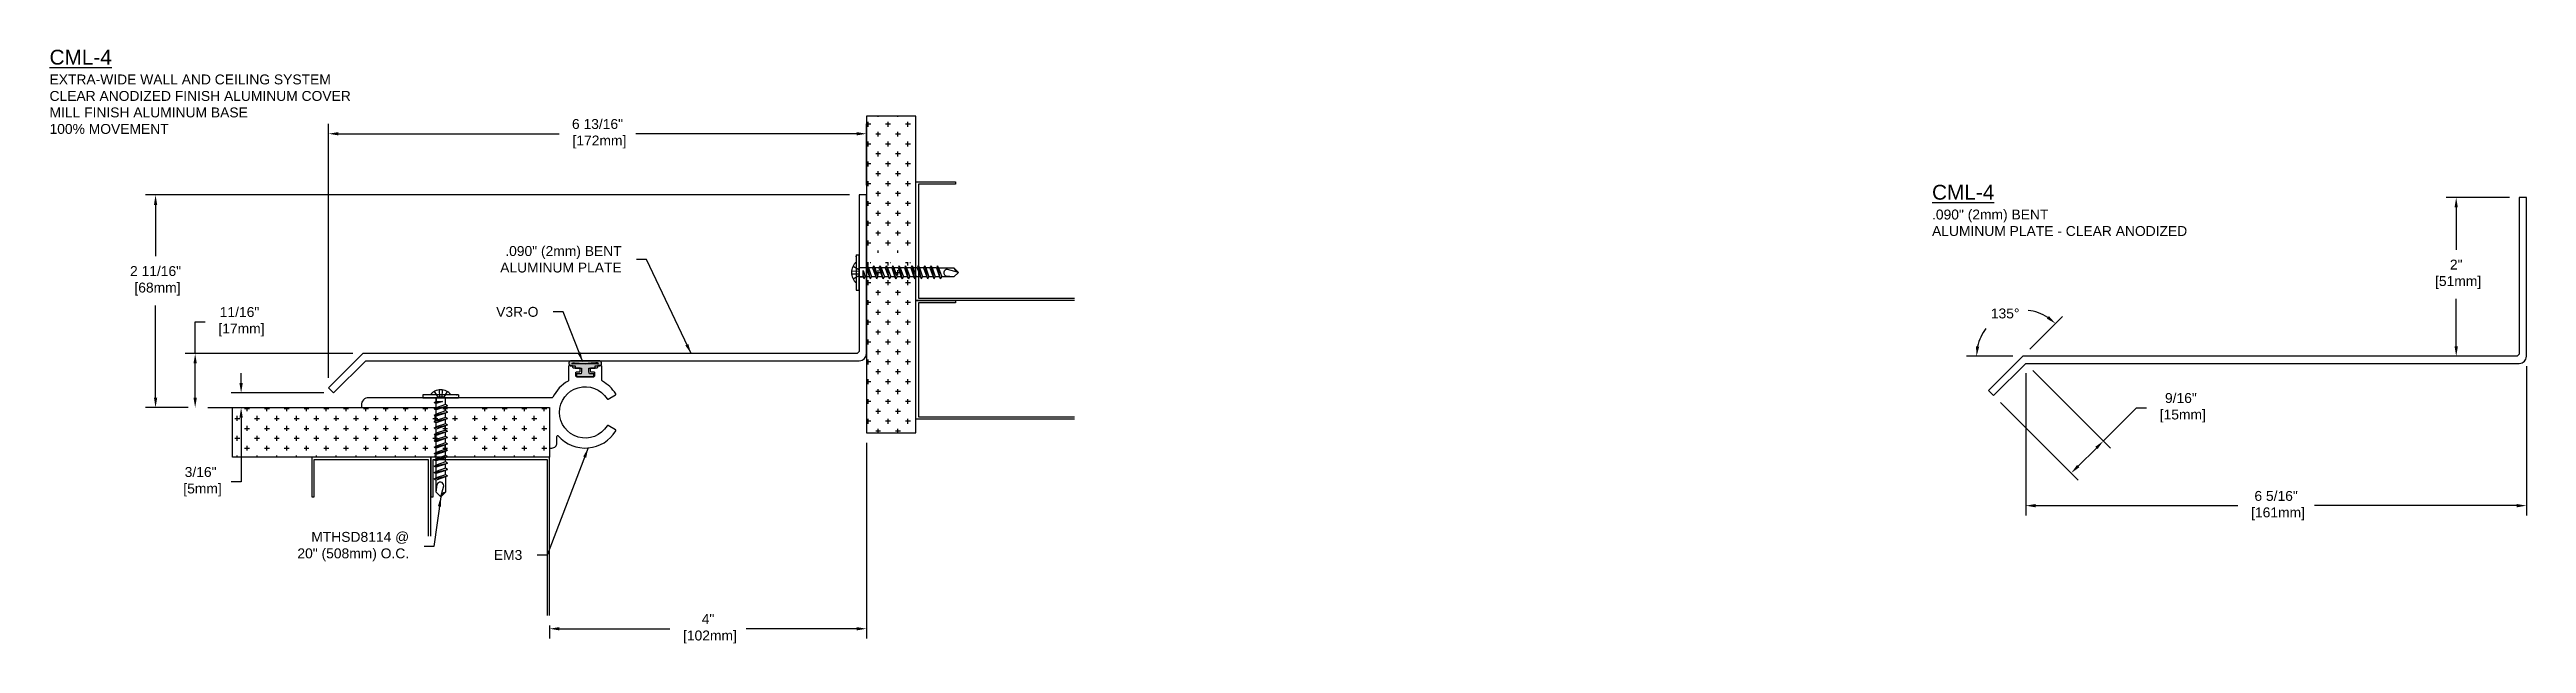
# Model space of a CAD drawing. Header units: inches. Extents: x 2.2 to 33.5, y 14.9 to 22.4.
import ezdxf

# ---------------------------------------------------------------- set-up
doc = ezdxf.new("R2010")
doc.units = ezdxf.units.IN
doc.header["$MEASUREMENT"] = 0
doc.linetypes.add('HIDDEN2', pattern=[0.1875, 0.125, -0.0625])
for name, color, linetype in [('Anchors', 4, 'Continuous'), ('Conditions', 1, 'Continuous'), ('Dimensions', 3, 'Continuous'), ('Fillers', 2, 'Continuous'), ('Metals', 7, 'Continuous'), ('TEXT', 2, 'Continuous')]:
    doc.layers.add(name, color=color, linetype=linetype)
doc.styles.add('ARIAL', font='arial.ttf')
doc.dimstyles.new('Arial', dxfattribs={"dimtxt": 0.125, "dimasz": 0.125, "dimexe": 0.125, "dimexo": 0.125, "dimgap": 0.125, "dimtad": 0, "dimtih": 1, "dimtoh": 1, "dimdec": 4, "dimzin": 3, "dimdsep": 46, "dimlunit": 4, "dimtxsty": 'ARIAL', "dimcen": 0.125, "dimadec": 0, "dimazin": 0, "dimtfac": 1, "dimtdec": 4, "dimtofl": 0, "dimtmove": 0, "dimatfit": 3, "dimfxl": 0, "dimfrac": 2, "dimtolj": 1, "dimtzin": 0, "dimarcsym": 0})

# ---------------------------------------------------------------- blocks, each defined once
blk = doc.blocks.new('V3RforCM')
h = blk.add_hatch(color=256)
h.paths.add_polyline_path([(0.141, -0.163), (0.205, -0.163, 0.8111), (0.189, -0.1), (-0.156, -0.1, 0.8111), (-0.172, -0.163), (-0.109, -0.163), (-0.109, -0.194), (-0.03, -0.194), (-0.03, -0.241), (-0.036, -0.267), (-0.091, -0.267), (-0.091, -0.302), (0.124, -0.302), (0.124, -0.267), (0.069, -0.267), (0.063, -0.241), (0.063, -0.194), (0.141, -0.194)])
edge = h.paths.add_edge_path(flags=16)
edge.add_spline(control_points=[(-0.139, -0.141), (-0.14, -0.141), (-0.185, -0.12), (-0.087, -0.129), (0.017, -0.14)], knot_values=[0.028497, 0.028497, 0.028497, 0.028497, 0.032831, 0.201023, 0.201023, 0.201023, 0.201023], degree=3, periodic=0)
edge.add_spline(control_points=[(0.017, -0.14), (0.12, -0.129), (0.218, -0.12), (0.173, -0.141), (0.172, -0.141)], knot_values=[0.028497, 0.028497, 0.028497, 0.028497, 0.196688, 0.201023, 0.201023, 0.201023, 0.201023], degree=3, periodic=0)
edge.add_line((0.172, -0.141), (-0.139, -0.141))
blk.add_lwpolyline([(0.141, -0.194), (0.141, -0.163), (0.205, -0.163, 0.8111), (0.189, -0.1), (-0.156, -0.1, 0.8111), (-0.172, -0.163), (-0.109, -0.163), (-0.109, -0.194), (-0.03, -0.194), (-0.03, -0.241), (-0.036, -0.267), (-0.091, -0.267), (-0.091, -0.302), (0.124, -0.302), (0.124, -0.267), (0.069, -0.267), (0.063, -0.241), (0.063, -0.194)], format="xyb", close=True)
blk.add_lwpolyline([(0.172, -0.141), (-0.139, -0.141)])
for points in [[(-0.139, -0.141), (-0.14, -0.141), (-0.185, -0.12), (-0.087, -0.129), (0.017, -0.14)], [(0.172, -0.141), (0.173, -0.141), (0.218, -0.12), (0.12, -0.129), (0.017, -0.14)]]:
    blk.add_open_spline(points, degree=3, knots=[0.028497, 0.028497, 0.028497, 0.028497, 0.0328313, 0.2010226, 0.2010226, 0.2010226, 0.2010226])
blk = doc.blocks.new('em3')
blk.add_lwpolyline([(-22.235, -3.441), (-22.235, -3.399, 0.414214), (-22.245, -3.389), (-22.28, -3.389, -0.414214), (-22.29, -3.379), (-22.29, -3.352, -0.414214), (-22.28, -3.342), (-22.207, -3.342, 0.414214), (-22.197, -3.332), (-22.197, -3.321, -0.414214), (-22.187, -3.311), (-22.151, -3.311, -0.414214), (-22.141, -3.321), (-22.141, -3.498, 0.273807), (-22.136, -3.507, -0.158832), (-21.945, -3.71, 0.29076), (-21.936, -3.716), (-19.621, -3.716, -0.414214), (-19.527, -3.81), (-19.527, -3.831, -0.414214), (-19.537, -3.841), (-21.892, -3.841, 0.414214), (-21.902, -3.851), (-21.902, -4.341, -0.414214), (-21.912, -4.351), (-21.933, -4.351, -0.414214), (-21.996, -4.289), (-21.996, -4.204, 0.692603), (-22.013, -4.198, -0.506912), (-22.737, -4.135, -0.420887), (-22.733, -4.121), (-22.642, -4.069, -0.405496), (-22.629, -4.072, 3.520953), (-22.629, -3.731, -0.405496), (-22.642, -3.734), (-22.733, -3.681, -0.420887), (-22.737, -3.668, -0.131423), (-22.569, -3.507, 0.273807), (-22.563, -3.498), (-22.563, -3.321, -0.414214), (-22.553, -3.311), (-22.517, -3.311, -0.414214), (-22.507, -3.321), (-22.507, -3.332, 0.414214), (-22.497, -3.342), (-22.425, -3.342, -0.414214), (-22.415, -3.352), (-22.415, -3.379, -0.414214), (-22.425, -3.389), (-22.46, -3.389, 0.414214), (-22.47, -3.399), (-22.47, -3.441, 0.414214), (-22.46, -3.451), (-22.245, -3.451, 0.414214)], format="xyb", close=True)
blk = doc.blocks.new('BENT ALUMPLT')
at = {"layer": 'Metals'}
blk.add_lwpolyline([(-4.725, -0.53), (-4.319, -0.125), (1.91, -0.125, 0.414214), (2, -0.035), (2, 1.969), (1.91, 1.969), (1.91, 0.01, -0.414214), (1.865, -0.035), (-4.357, -0.035), (-4.788, -0.467)], format="xyb", close=True, dxfattribs=at)
blk = doc.blocks.new('*D9')
at = {"layer": 'Defpoints', "color": 0}
for p in [(12.518, 17.529), (8.518, 15.223), (12.518, 15.056)]:
    blk.add_point(p, dxfattribs=at)
at = {"layer": 'Dimensions', "color": 0, "lineweight": -2}
for p, q in [((12.518, 17.404), (12.518, 14.931)), ((8.518, 15.098), (8.518, 14.931)), ((8.643, 15.056), (10.034, 15.056)), ((12.393, 15.056), (11.001, 15.056))]:
    blk.add_line(p, q, dxfattribs=at)
at = {"layer": 'Dimensions', "color": 0}
for points in [[(8.643, 15.077), (8.643, 15.035), (8.518, 15.056)], [(12.393, 15.077), (12.393, 15.035), (12.518, 15.056)]]:
    blk.add_solid(points, dxfattribs=at)
at = {"layer": 'Dimensions', "color": 0, "insert": (10.518, 15.056), "char_height": 0.125, "attachment_point": 5, "style": 'ARIAL'}
blk.add_mtext('\\A1;4"\\P [102mm]', dxfattribs=at)
blk = doc.blocks.new('*D10')
at = {"layer": 'Defpoints', "color": 0}
for p in [(12.518, 21.306), (12.518, 20.533), (5.729, 18.098)]:
    blk.add_point(p, dxfattribs=at)
at = {"layer": 'Dimensions', "color": 0, "lineweight": -2}
for p, q in [((5.729, 18.223), (5.729, 21.431)), ((5.854, 21.306), (8.64, 21.306)), ((12.393, 21.306), (9.607, 21.306)), ((12.518, 20.658), (12.518, 21.431))]:
    blk.add_line(p, q, dxfattribs=at)
at = {"layer": 'Dimensions', "color": 0}
for points in [[(5.854, 21.327), (5.854, 21.285), (5.729, 21.306)], [(12.393, 21.327), (12.393, 21.285), (12.518, 21.306)]]:
    blk.add_solid(points, dxfattribs=at)
at = {"layer": 'Dimensions', "color": 0, "insert": (9.123, 21.306), "char_height": 0.125, "attachment_point": 5, "style": 'ARIAL'}
blk.add_mtext('\\A1;6 13/16"\\P [172mm]', dxfattribs=at)
blk = doc.blocks.new('*D11')
at = {"layer": 'Defpoints', "color": 0}
for p in [(4.08, 17.848), (4.625, 17.848), (5.793, 18.034)]:
    blk.add_point(p, dxfattribs=at)
at = {"layer": 'Dimensions', "color": 0, "lineweight": -2}
for p, q in [((4.625, 18.159), (4.625, 18.284)), ((4.205, 17.848), (4.75, 17.848)), ((5.668, 18.034), (4.5, 18.034)), ((4.625, 17.723), (4.625, 16.912)), ((4.625, 16.912), (4.5, 16.912))]:
    blk.add_line(p, q, dxfattribs=at)
at = {"layer": 'Dimensions', "color": 0}
for points in [[(4.604, 18.159), (4.646, 18.159), (4.625, 18.034)], [(4.604, 17.723), (4.646, 17.723), (4.625, 17.848)]]:
    blk.add_solid(points, dxfattribs=at)
at = {"layer": 'Dimensions', "color": 0, "insert": (4.114, 16.912), "char_height": 0.125, "attachment_point": 5, "style": 'ARIAL'}
blk.add_mtext('\\A1;3/16"\\P [5mm]', dxfattribs=at)
blk = doc.blocks.new('*D12')
at = {"layer": 'Defpoints', "color": 0}
for p in [(4.045, 18.53), (6.161, 18.53), (4.08, 17.848)]:
    blk.add_point(p, dxfattribs=at)
at = {"layer": 'Dimensions', "color": 0, "lineweight": -2}
for p, q in [((4.045, 18.53), (4.045, 18.932)), ((4.045, 18.932), (4.17, 18.932)), ((6.036, 18.53), (3.92, 18.53)), ((4.045, 17.973), (4.045, 18.405)), ((3.955, 17.848), (3.92, 17.848))]:
    blk.add_line(p, q, dxfattribs=at)
at = {"layer": 'Dimensions', "color": 0}
for points in [[(4.024, 18.405), (4.066, 18.405), (4.045, 18.53)], [(4.024, 17.973), (4.066, 17.973), (4.045, 17.848)]]:
    blk.add_solid(points, dxfattribs=at)
at = {"layer": 'Dimensions', "color": 0, "insert": (4.605, 18.932), "char_height": 0.125, "attachment_point": 5, "style": 'ARIAL'}
blk.add_mtext('\\A1;11/16"\\P [17mm]', dxfattribs=at)
blk = doc.blocks.new('*D13')
at = {"layer": 'Defpoints', "color": 0}
for p in [(27.149, 18.406), (26.744, 18.001), (27.723, 17.022)]:
    blk.add_point(p, dxfattribs=at)
at = {"layer": 'Dimensions', "color": 0, "lineweight": -2}
for p, q in [((27.238, 18.318), (28.217, 17.338)), ((26.832, 17.912), (27.812, 16.933)), ((28.129, 17.427), (28.548, 17.846)), ((28.548, 17.846), (28.673, 17.846)), ((27.812, 17.11), (28.04, 17.338))]:
    blk.add_line(p, q, dxfattribs=at)
at = {"layer": 'Dimensions', "color": 0}
for points in [[(28.026, 17.353), (28.055, 17.324), (28.129, 17.427)], [(27.797, 17.125), (27.826, 17.095), (27.723, 17.022)]]:
    blk.add_solid(points, dxfattribs=at)
at = {"layer": 'Dimensions', "color": 0, "insert": (29.107, 17.846), "char_height": 0.125, "attachment_point": 5, "style": 'ARIAL'}
blk.add_mtext('\\A1;9/16"\\P [15mm]', dxfattribs=at)
blk = doc.blocks.new('*D14')
at = {"layer": 'Defpoints', "color": 0}
for p in [(33.469, 18.496), (27.149, 18.406), (33.469, 16.61)]:
    blk.add_point(p, dxfattribs=at)
at = {"layer": 'Dimensions', "color": 0, "lineweight": -2}
for p, q in [((27.149, 18.281), (27.149, 16.485)), ((33.469, 18.371), (33.469, 16.485)), ((27.274, 16.61), (29.826, 16.61)), ((33.344, 16.61), (30.792, 16.61))]:
    blk.add_line(p, q, dxfattribs=at)
at = {"layer": 'Dimensions', "color": 0}
for points in [[(27.274, 16.631), (27.274, 16.589), (27.149, 16.61)], [(33.344, 16.631), (33.344, 16.589), (33.469, 16.61)]]:
    blk.add_solid(points, dxfattribs=at)
at = {"layer": 'Dimensions', "color": 0, "insert": (30.309, 16.61), "char_height": 0.125, "attachment_point": 5, "style": 'ARIAL'}
blk.add_mtext('\\A1;6 5/16"\\P [161mm]', dxfattribs=at)
blk = doc.blocks.new('*D15')
at = {"layer": 'Defpoints', "color": 0}
for p in [(12.428, 20.533), (3.545, 17.848), (4.08, 17.848)]:
    blk.add_point(p, dxfattribs=at)
at = {"layer": 'Dimensions', "color": 0, "lineweight": -2}
for p, q in [((12.303, 20.533), (3.42, 20.533)), ((3.545, 20.408), (3.545, 19.759)), ((3.545, 17.973), (3.545, 19.138)), ((3.955, 17.848), (3.42, 17.848))]:
    blk.add_line(p, q, dxfattribs=at)
at = {"layer": 'Dimensions', "color": 0}
for points in [[(3.525, 20.408), (3.566, 20.408), (3.545, 20.533)], [(3.525, 17.973), (3.566, 17.973), (3.545, 17.848)]]:
    blk.add_solid(points, dxfattribs=at)
at = {"layer": 'Dimensions', "color": 0, "insert": (3.545, 19.449), "char_height": 0.125, "attachment_point": 5, "style": 'ARIAL'}
blk.add_mtext('\\A1;2 11/16"\\P [68mm]', dxfattribs=at)
blk = doc.blocks.new('*D16')
at = {"layer": 'Defpoints', "color": 0}
for p in [(33.379, 20.5), (32.582, 18.496), (33.296, 18.496)]:
    blk.add_point(p, dxfattribs=at)
at = {"layer": 'Dimensions', "color": 0, "lineweight": -2}
for p, q in [((33.254, 20.5), (32.457, 20.5)), ((32.582, 20.375), (32.582, 19.841)), ((32.582, 18.621), (32.582, 19.222)), ((33.171, 18.496), (32.457, 18.496))]:
    blk.add_line(p, q, dxfattribs=at)
at = {"layer": 'Dimensions', "color": 0}
for points in [[(32.561, 20.375), (32.603, 20.375), (32.582, 20.5)], [(32.561, 18.621), (32.603, 18.621), (32.582, 18.496)]]:
    blk.add_solid(points, dxfattribs=at)
at = {"layer": 'Dimensions', "color": 0, "insert": (32.582, 19.531), "char_height": 0.125, "attachment_point": 5, "style": 'ARIAL'}
blk.add_mtext('\\A1;2"\\P [51mm]', dxfattribs=at)
blk = doc.blocks.new('*D17')
at = {"layer": 'Defpoints', "color": 0}
for p in [(27.112, 19.08), (27.112, 18.496), (27.112, 18.496), (31.858, 18.496), (26.68, 18.065)]:
    blk.add_point(p, dxfattribs=at)
at = {"layer": 'Dimensions', "color": 0, "lineweight": -2}
for p, q in [((27.2, 18.585), (27.613, 18.997)), ((26.987, 18.496), (26.403, 18.496))]:
    blk.add_line(p, q, dxfattribs=at)
for start, end in [(57.2899, 83.4254), (143.1007, 167.7101)]:
    blk.add_arc((27.112, 18.496), 0.584, start, end, dxfattribs=at)
at = {"layer": 'Dimensions', "color": 0}
for points in [[(27.441, 19.004), (27.415, 18.971), (27.525, 18.909)], [(26.562, 18.618), (26.521, 18.623), (26.528, 18.496)]]:
    blk.add_solid(points, dxfattribs=at)
at = {"layer": 'Dimensions', "color": 0, "insert": (26.889, 19.036), "char_height": 0.125, "attachment_point": 5, "style": 'ARIAL'}
blk.add_mtext('\\A1;135°', dxfattribs=at)
blk = doc.blocks.new('MTHSD8114')
for p, q in [((0.224, 0.038), (-0.224, 0.038)), ((-0.224, 0.038), (-0.224, 0)), ((-0.224, 0), (0.224, 0)), ((-0.056, 0), (0.056, 0)), ((0.06, -0.087), (0.06, 0)), ((0.224, 0.038), (0.224, 0)), ((-0.081, -0.061), (-0.024, -0.047)), ((-0.081, -0.061), (-0.056, -0.047)), ((-0.081, -0.061), (-0.056, -0.074)), ((-0.081, -0.141), (0.085, -0.101)), ((-0.081, -0.141), (-0.056, -0.127)), ((-0.081, -0.141), (-0.056, -0.155)), ((-0.081, -0.221), (0.085, -0.181)), ((-0.081, -0.221), (-0.056, -0.208)), ((-0.081, -0.221), (-0.056, -0.235)), ((-0.081, -0.302), (0.085, -0.262)), ((-0.081, -0.302), (-0.056, -0.288)), ((-0.081, -0.302), (-0.056, -0.316)), ((-0.056, -0.047), (-0.056, 0)), ((-0.056, 0), (-0.056, -0.047)), ((0.024, -0.047), (-0.056, -0.074)), ((-0.056, -0.047), (0.024, -0.047)), ((-0.056, -0.127), (-0.056, -0.074)), ((0.06, -0.087), (-0.056, -0.127)), ((0.06, -0.115), (-0.056, -0.155)), ((-0.056, -0.208), (-0.056, -0.155)), ((0.06, -0.167), (-0.056, -0.208)), ((0.06, -0.195), (-0.056, -0.235)), ((-0.056, -0.288), (-0.056, -0.235)), ((0.06, -0.248), (-0.056, -0.288)), ((0.06, -0.276), (-0.056, -0.316)), ((0.085, -0.101), (0.06, -0.087)), ((0.085, -0.101), (0.06, -0.115)), ((0.06, -0.167), (0.06, -0.115)), ((0.085, -0.181), (0.06, -0.167)), ((0.085, -0.181), (0.06, -0.195)), ((0.06, -0.248), (0.06, -0.195)), ((0.085, -0.262), (0.06, -0.248)), ((0.085, -0.262), (0.06, -0.276)), ((0.06, -0.328), (0.06, -0.276)), ((-0.081, -0.382), (0.085, -0.342)), ((-0.081, -0.382), (-0.056, -0.368)), ((-0.081, -0.382), (-0.056, -0.396)), ((-0.081, -0.463), (0.085, -0.422)), ((-0.081, -0.463), (-0.056, -0.449)), ((-0.081, -0.463), (-0.056, -0.477)), ((-0.081, -0.543), (0.085, -0.503)), ((-0.081, -0.543), (-0.056, -0.529)), ((-0.081, -0.543), (-0.056, -0.557)), ((-0.081, -0.624), (0.085, -0.583)), ((-0.081, -0.624), (-0.056, -0.61)), ((-0.081, -0.624), (-0.056, -0.637)), ((-0.056, -0.368), (-0.056, -0.316)), ((0.06, -0.328), (-0.056, -0.368)), ((0.06, -0.356), (-0.056, -0.396)), ((-0.056, -0.449), (-0.056, -0.396)), ((0.06, -0.409), (-0.056, -0.449)), ((0.06, -0.436), (-0.056, -0.477)), ((-0.056, -0.529), (-0.056, -0.477)), ((0.06, -0.489), (-0.056, -0.529)), ((0.06, -0.517), (-0.056, -0.557)), ((-0.056, -0.61), (-0.056, -0.557)), ((0.06, -0.569), (-0.056, -0.61)), ((0.06, -0.597), (-0.056, -0.637)), ((0.085, -0.342), (0.06, -0.328)), ((0.085, -0.342), (0.06, -0.356)), ((0.06, -0.409), (0.06, -0.356)), ((0.085, -0.422), (0.06, -0.409)), ((0.085, -0.422), (0.06, -0.436)), ((0.06, -0.489), (0.06, -0.436)), ((0.085, -0.503), (0.06, -0.489)), ((0.085, -0.503), (0.06, -0.517)), ((0.06, -0.569), (0.06, -0.517)), ((0.085, -0.583), (0.06, -0.569)), ((0.085, -0.583), (0.06, -0.597)), ((0.06, -0.65), (0.06, -0.597)), ((-0.081, -0.704), (0.085, -0.664)), ((-0.081, -0.704), (-0.056, -0.69)), ((-0.081, -0.704), (-0.056, -0.718)), ((-0.081, -0.784), (0.085, -0.744)), ((-0.081, -0.784), (-0.056, -0.771)), ((-0.081, -0.784), (-0.056, -0.798)), ((-0.081, -0.865), (0.085, -0.825)), ((-0.081, -0.865), (-0.056, -0.851)), ((-0.081, -0.865), (-0.056, -0.879)), ((-0.081, -0.945), (0.085, -0.905)), ((-0.081, -0.945), (-0.056, -0.931)), ((-0.056, -0.69), (-0.056, -0.637)), ((0.06, -0.65), (-0.056, -0.69)), ((0.06, -0.678), (-0.056, -0.718)), ((-0.056, -0.771), (-0.056, -0.718)), ((0.06, -0.73), (-0.056, -0.771)), ((0.06, -0.758), (-0.056, -0.798)), ((-0.056, -0.851), (-0.056, -0.798)), ((0.06, -0.811), (-0.056, -0.851)), ((0.06, -0.839), (-0.056, -0.879)), ((-0.056, -0.931), (-0.056, -0.879)), ((0.06, -0.891), (-0.056, -0.931)), ((0.06, -0.919), (-0.056, -0.959)), ((0.085, -0.664), (0.06, -0.65)), ((0.085, -0.664), (0.06, -0.678)), ((0.06, -0.73), (0.06, -0.678)), ((0.085, -0.744), (0.06, -0.73)), ((0.085, -0.744), (0.06, -0.758)), ((0.06, -0.811), (0.06, -0.758)), ((0.085, -0.825), (0.06, -0.811)), ((0.085, -0.825), (0.06, -0.839)), ((0.06, -0.891), (0.06, -0.839)), ((0.085, -0.905), (0.06, -0.891)), ((0.085, -0.905), (0.06, -0.919)), ((0.06, -0.972), (0.06, -0.919)), ((-0.081, -0.945), (-0.056, -0.959)), ((-0.081, -1.026), (0.085, -0.985)), ((-0.081, -1.026), (-0.056, -1.012)), ((-0.081, -1.026), (-0.056, -1.04)), ((-0.056, -1.012), (-0.056, -0.959)), ((0.06, -0.972), (-0.056, -1.012)), ((0.06, -0.999), (-0.056, -1.04)), ((-0.056, -1.192), (-0.056, -1.04)), ((-0.056, -1.192), (-0.046, -1.097)), ((0.002, -1.25), (-0.056, -1.192)), ((0.002, -1.25), (0.039, -1.111)), ((0.002, -1.25), (0.06, -1.192)), ((0.085, -0.985), (0.06, -0.972)), ((0.085, -0.985), (0.06, -0.999)), ((0.06, -0.999), (0.06, -1.192))]:
    blk.add_line(p, q)
at = {"linetype": 'HIDDEN2'}
for p, q in [((-0.081, 0.079), (-0.038, 0.006)), ((0.038, 0.006), (-0.038, 0.006)), ((-0.019, 0.099), (-0.016, 0.006)), ((0.019, 0.099), (0.016, 0.006)), ((0.081, 0.079), (0.038, 0.006))]:
    blk.add_line(p, q, dxfattribs=at)
for centre, radius, start, end in [((0, -0.066), 0.166, 38.5375, 141.4625), ((-0.005, -1.11), 0.0433, 358.315, 162.8045), ((0.089, -1.279), 0.0922, 108.6241, 161.3759)]:
    blk.add_arc(centre, radius, start, end)
blk.add_point((0.204, 0.038))

msp = doc.modelspace()

# ---------------------------------------------------------------- hatches: boundary and pattern name
at = {"layer": 'Conditions'}
h = msp.add_hatch(dxfattribs=at)
h.set_pattern_fill('CROSS', color=256, scale=0.5, angle=90, style=0)
h.set_pattern_definition([(90, (2.79029, 14.39407), (-0.125, 0.125), [0.0625, -0.1875]), (180, (2.82154, 14.42532), (-0.125, -0.125), [0.0625, -0.1875])])
h.paths.add_polyline_path([(13.14257, 20.70056), (13.14257, 21.5293), (12.51757, 21.5293), (12.51757, 19.81908), (12.52603, 19.8038), (12.58366, 19.8038), (12.59651, 19.82702), (12.60937, 19.8038), (12.66699, 19.8038), (12.67985, 19.82702), (12.6927, 19.8038), (12.75033, 19.8038), (12.76318, 19.82702), (12.77603, 19.8038), (12.83366, 19.8038), (12.84651, 19.82702), (12.85937, 19.8038), (12.91699, 19.8038), (12.92985, 19.82702), (12.9427, 19.8038), (13.00033, 19.8038), (13.01318, 19.82702), (13.02603, 19.8038), (13.08366, 19.8038), (13.09651, 19.82702), (13.10937, 19.8038), (13.14257, 19.8038)])
h.paths.add_polyline_path([(13.14257, 19.66295), (13.13818, 19.65502), (13.12502, 19.6788), (13.06801, 19.6788), (13.05485, 19.65502), (13.04168, 19.6788), (12.98468, 19.6788), (12.97151, 19.65502), (12.95835, 19.6788), (12.90135, 19.6788), (12.88818, 19.65502), (12.87502, 19.6788), (12.81801, 19.6788), (12.80485, 19.65502), (12.79168, 19.6788), (12.73468, 19.6788), (12.72151, 19.65502), (12.70835, 19.6788), (12.65135, 19.6788), (12.63818, 19.65502), (12.62502, 19.6788), (12.56801, 19.6788), (12.55485, 19.65502), (12.54168, 19.6788), (12.51757, 19.6788), (12.51757, 18.40621), (12.51757, 17.5293), (13.14257, 17.5293)])
h = msp.add_hatch(dxfattribs=at)
h.set_pattern_fill('CROSS', color=256, scale=0.5, style=0)
h.set_pattern_definition([(0, (3.54417, 13.46104), (0.125, 0.125), [0.0625, -0.1875]), (90, (3.57542, 13.42979), (-0.125, 0.125), [0.0625, -0.1875])])
h.paths.add_polyline_path([(8.51757, 17.22317), (8.51757, 17.84817), (7.49208, 17.84817), (7.48607, 17.84606), (7.48607, 17.78906), (7.50985, 17.77589), (7.48607, 17.76273), (7.48607, 17.70572), (7.50985, 17.69256), (7.48607, 17.6794), (7.48607, 17.62239), (7.50985, 17.60923), (7.48607, 17.59606), (7.48607, 17.53906), (7.50985, 17.52589), (7.48607, 17.51273), (7.48607, 17.45572), (7.50985, 17.44256), (7.48607, 17.4294), (7.48607, 17.37239), (7.50985, 17.35923), (7.48607, 17.34606), (7.48607, 17.28906), (7.50985, 17.27589), (7.48607, 17.26273), (7.48607, 17.22317)])
h.paths.add_polyline_path([(4.51757, 17.84817), (4.51757, 17.22317), (7.35783, 17.22317), (7.33785, 17.23423), (7.36107, 17.24708), (7.36107, 17.30471), (7.33785, 17.31756), (7.36107, 17.33041), (7.36107, 17.38804), (7.33785, 17.40089), (7.36107, 17.41375), (7.36107, 17.47137), (7.33785, 17.48423), (7.36107, 17.49708), (7.36107, 17.55471), (7.33785, 17.56756), (7.36107, 17.58041), (7.36107, 17.63804), (7.33785, 17.65089), (7.36107, 17.66375), (7.36107, 17.72137), (7.33785, 17.73423), (7.36107, 17.74708), (7.36107, 17.80471), (7.33785, 17.81756), (7.36107, 17.83041), (7.36107, 17.84817), (6.14257, 17.84817)])

# ---------------------------------------------------------------- linework, layer by layer
for points in [[(13.14257, 17.5293), (13.14257, 21.5293), (12.51757, 21.5293), (12.51757, 17.5293), (13.14257, 17.5293)], [(15.14257, 19.20056), (13.14257, 19.20056), (13.14257, 20.70056), (13.64257, 20.70056), (13.64257, 20.66931), (13.17382, 20.66931), (13.17382, 19.23181), (15.14257, 19.23181)], [(15.14257, 17.70056), (13.14257, 17.70056), (13.14257, 19.20056), (13.64257, 19.20056), (13.64257, 19.16931), (13.17382, 19.16931), (13.17382, 17.73181), (15.14257, 17.73181)], [(8.51757, 17.22317), (4.51757, 17.22317), (4.51757, 17.84817), (8.51757, 17.84817), (8.51757, 17.22317)], [(7.01757, 16.2235), (7.01757, 17.22317), (5.51757, 17.22317), (5.51757, 16.72317), (5.54882, 16.72317), (5.54882, 17.19192), (6.98632, 17.19192), (6.98632, 16.22355)], [(8.51757, 15.22317), (8.51757, 17.22317), (7.01757, 17.22317), (7.01757, 16.72317), (7.04882, 16.72317), (7.04882, 17.19192), (8.48632, 17.19192), (8.48632, 15.22317)]]:
    msp.add_lwpolyline(points, dxfattribs=at)

# ---------------------------------------------------------------- block references
at = {"layer": 'Anchors', "rotation": 90}
msp.add_blockref('MTHSD8114', (12.42757, 19.55408), dxfattribs=at)
at = {"layer": 'Anchors'}
msp.add_blockref('MTHSD8114', (7.14375, 17.97317), dxfattribs=at)
at = {"layer": 'Fillers'}
msp.add_blockref('V3RforCM', (8.95103, 18.53999), dxfattribs=at)
at = {"layer": 'Metals'}
for p in [(10.51757, 18.56471), (31.46866, 18.53121)]:
    msp.add_blockref('BENT ALUMPLT', p, dxfattribs=at)
at = {"layer": 'Metals', "xscale": -1}
msp.add_blockref('em3', (-13.38459, 21.68905), dxfattribs=at)

# ---------------------------------------------------------------- texts
at = {"layer": 'TEXT', "char_height": 0.25, "width": 9.6875, "attachment_point": 1, "style": 'ARIAL'}
for s, insert in [('{\\H0.75x;\\LCML-4\\H1.333x;\\P\\H0.5x;\\lEXTRA-WIDE WALL AND CEILING SYSTEM\\PCLEAR ANODIZED FINISH ALUMINUM COVER\\PMILL FINISH ALUMINUM BASE\\P100% MOVEMENT}', (2.2071, 22.3667)), ('{\\H0.75x;\\LCML-4\\P\\H0.6665x;\\l.090" (2mm) BENT\\PALUMINUM PLATE - CLEAR ANODIZED }', (25.9664, 20.6611))]:
    msp.add_mtext(s, dxfattribs=dict(at, insert=insert))
at = {"layer": 'TEXT', "char_height": 0.125, "attachment_point": 6, "style": 'ARIAL'}
for s, insert in [('.090" (2mm) BENT\\PALUMINUM PLATE', (9.42778, 19.72013)), ('V3R-O', (8.3777, 19.05627)), ('MTHSD8114 @\\P20" (508mm) O.C.', (6.74599, 16.09295)), ('EM3', (8.17373, 15.98653))]:
    msp.add_mtext(s, dxfattribs=dict(at, insert=insert))

# ---------------------------------------------------------------- dimensions: what is measured, and where the dimension line sits
at = {"layer": 'Dimensions'}
for base, p1, p2, picture, middle in [((12.517571, 21.306307), (5.72932, 18.098015), (12.517571, 20.533455), '*D10', (9.123446, 21.306307)), ((33.46866, 16.60996), (27.14938, 18.40621), (33.46866, 18.49621), '*D14', (30.30902, 16.60996)), ((12.51757, 15.0562), (8.51757, 15.22317), (12.51757, 17.5293), '*D9', (10.51757, 15.0562))]:
    dim = msp.add_linear_dim(base=base, p1=p1, p2=p2, dimstyle='Arial', override={"dimpost": '\\X'}, dxfattribs=at)
    dim.commit()
    dim.dimension.update_dxf_attribs({"geometry": picture, "text_midpoint": middle, "dimtype": 160})
for base, p1, p2, angle, picture, middle, dimtype in [((3.54541, 17.84817), (12.42757, 20.53346), (4.08007, 17.84817), 90, '*D15', (3.54541, 19.44855), 160), ((32.5819108553, 18.4962054533), (33.3786603828, 20.4999554533), (33.2956578574, 18.4962054533), 90, '*D16', (32.5819108553, 19.5312054533), 160), ((4.04483, 18.52971), (4.08007, 17.84817), (6.16101, 18.52971), 90, '*D12', (4.60451, 18.93212), 160), ((4.62484, 17.84817), (5.79296, 18.03438), (4.08007, 17.84817), 90, '*D11', (4.11371, 16.9116), 160), ((27.72338, 17.02155), (27.14938, 18.40621), (26.74405, 18.00088), 225, '*D13', (29.10723, 17.84571), 161)]:
    dim = msp.add_linear_dim(base=base, p1=p1, p2=p2, angle=angle, dimstyle='Arial', override={"dimpost": '\\X'}, dxfattribs=at)
    dim.commit()
    dim.dimension.update_dxf_attribs({"geometry": picture, "text_midpoint": middle, "dimtype": dimtype})
dim = msp.add_angular_dim_2l(base=(27.1121, 19.08008), line1=((31.85816, 18.49621), (27.1121, 18.49621)), line2=((27.1121, 18.49621), (26.68041, 18.06451)), dimstyle='Arial', override={"dimpost": '\\X'}, dxfattribs=at)
dim.commit()
dim.dimension.update_dxf_attribs({"geometry": '*D17', "text_midpoint": (26.88866, 19.03563)})

# ---------------------------------------------------------------- leaders
at = {"layer": 'TEXT', "annotation_type": 0, "has_hookline": 1, "hookline_direction": 1}
for points, text_width in [([(10.30394, 18.52971), (9.74028, 19.72013), (9.61528, 19.72013)], 1.5237), ([(8.93632, 18.42408), (8.6902, 19.05627), (8.5652, 19.05627)], 0.52507), ([(9.00629, 17.33934), (8.48623, 15.98653), (8.36123, 15.98653)], 0.33731)]:
    msp.add_leader(points, dimstyle='Arial', override={"dimgap": 0.1875, "dimtad": 0}, dxfattribs=dict(at, text_width=text_width))
at = {"layer": 'TEXT'}
msp.add_leader([(7.14577, 16.72317), (7.05849, 16.09295), (6.93349, 16.09295)], dimstyle='Arial', override={"dimgap": 0.1875, "dimtad": 0}, dxfattribs=at)

doc.saveas('drawing.dxf')
